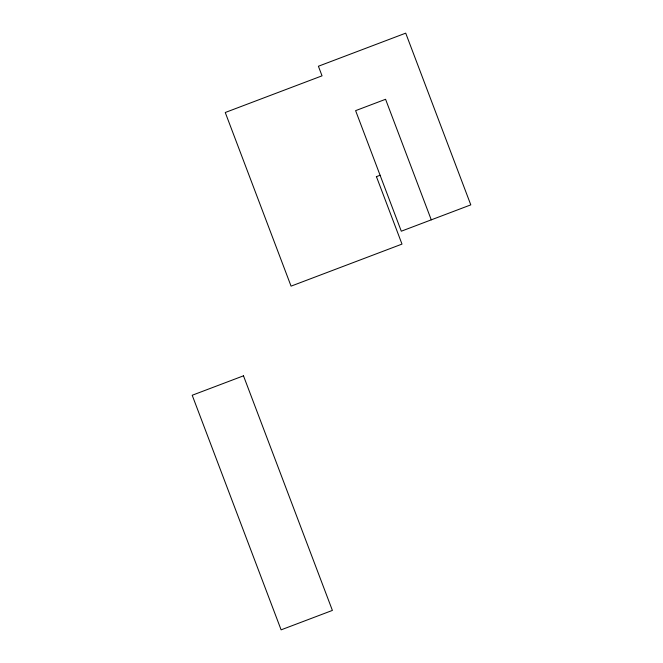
<?xml version="1.0" encoding="UTF-8"?>
<svg xmlns="http://www.w3.org/2000/svg" width="663" height="663" viewBox="0 0 663 663"><rect width="100%" height="100%" fill="white"/><g stroke="black" fill="none" stroke-linecap="round" stroke-linejoin="round"><path stroke-width="0.99" d="M376.302 176.698L380.098 175.256M431.273 219.851L385.576 99.284L355.608 110.646L401.297 231.205L470.796 204.867L405.715 33.15L318.406 66.242L322.036 75.831L225.254 112.503L291.065 286.143L401.993 244.1L376.435 176.648M243.487 375.822L192.204 395.256L281.112 629.85L332.395 610.416L243.487 375.822"/></g></svg>
